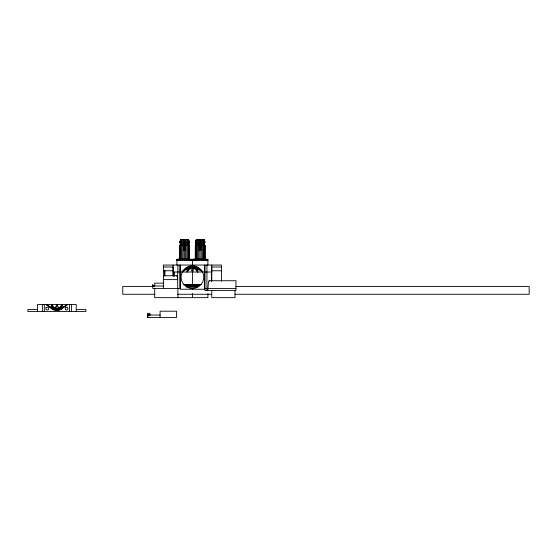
<?xml version="1.0" encoding="UTF-8"?>
<svg xmlns="http://www.w3.org/2000/svg" width="557" height="557" viewBox="0 0 557 557"><rect width="100%" height="100%" fill="white"/><g stroke="black" fill="none" stroke-linecap="round" stroke-linejoin="round"><path stroke-width="0.84" d="M174.557 276.133L174.557 272.018M184.123 239.503L184.207 250.149L184.123 240.471M199.935 259.339L199.838 239.503L199.74 250.149L199.49 239.503L199.566 250.149L199.552 240.471M199.114 250.149L200.854 250.149L200.812 239.503M188.308 239.503L189.45 242.441L188.489 239.503L184.938 239.503L184.889 250.149L185.119 239.503M203.841 239.503L204.99 242.441L204.022 239.503L200.471 239.503L200.423 250.149L200.652 239.503M184.353 250.149L183.921 250.149L183.914 239.503M199.886 250.149L199.455 250.149L199.49 239.503M200.736 250.149L200.798 245.31M207.754 290.399L208.499 282.023A9.887 1.504 -90 0 1 209.627 281.055M211.472 281.285L211.771 266.984L221.449 266.984M164.364 275.847L164.844 270.758L164.844 275.847M183.156 242.441L183.448 239.503M198.689 242.441L198.981 239.503M51.557 304.526L53.061 307.951L52.685 309.497L51.46 308.724L51.557 304.526L56.877 310.528L61.075 309.497L67.522 304.526C61.611 309.636 52.142 309.636 46.238 304.526L51.216 307.401L52.685 309.497L56.877 310.528L62.203 304.526L62.3 308.724M187.096 272.018L192.423 266.016L197.742 272.018L197.846 267.826C192.2 263.287 185.996 268.244 181.777 272.018L203.068 272.018C197.157 266.907 187.688 266.907 181.777 272.018L186.755 269.142L188.231 267.047L188.6 268.592L187.096 272.018L186.999 267.826M182.014 242.441L182.536 239.503M197.547 242.441L198.069 239.503M181.046 242.441L181.763 239.503M196.579 242.441L197.296 239.503M181.185 239.503L180.322 242.441L180.322 259.339M195.904 245.303L195.806 242.441L196.718 239.503M180.698 240.241L179.786 242.441L180.753 239.503L184.304 239.503L184.402 259.339M196.231 240.241L195.319 242.441L196.287 239.503L199.838 239.503M179.786 242.441L180.837 239.503M195.319 242.441L196.37 239.503M62.203 304.526L59.738 310.068M189.561 266.483L188.6 268.592L190.974 266.135L190.501 268.258L192.423 272.018L194.344 268.258L193.871 266.135L196.238 268.592L197.742 272.018M67.522 304.526L62.544 307.401L61.075 309.497L60.699 307.951L58.325 310.409L58.798 308.286L56.877 304.526L54.955 308.286L55.428 310.409L53.061 307.951L54.022 310.068M199.678 284.599L196.614 287.245L188.231 287.245L185.161 284.599M46.238 304.526L50.367 307.763L51.216 307.401M198.083 269.142L198.933 268.787L203.068 272.018L198.083 269.142L196.614 267.047L196.238 268.592L195.277 266.483M183.371 240.471L184.221 240.471M184.938 239.503L185.119 240.471M198.905 240.471L199.754 240.471M200.471 239.503L200.652 240.471M179.897 242.441L183.935 242.441M184.889 242.441L189.345 242.441L188.635 240.241M195.43 242.441L199.476 242.441M200.443 242.441L204.879 242.441L203.932 239.503M188.969 242.441C188.607 249.23 189.617 243.026 188.482 240.972M195.806 242.441L196.001 245.303M203.416 239.503L204.503 242.441L204.503 245.303M183.942 245.303L179.786 245.303L179.73 259.339M180.364 245.303L180.266 242.441L180.468 245.303M189.345 245.303L189.345 259.339M199.476 245.303L195.319 245.303L195.263 259.339M189.45 245.303L184.91 245.303M200.443 245.303L204.99 245.303L204.99 259.339M185.321 250.149L183.58 250.149L183.525 247.733M177.857 259.102L191.385 259.339M193.39 259.102L206.919 259.339M177.244 259.339L177.244 260.307L176.889 259.339L177.056 260.307M192.179 259.339L192.597 259.339L192.597 260.307M176.889 259.339L207.886 259.339L207.9 265.048M176.889 260.307L207.9 260.307L207.531 259.339M163.396 266.984L173.067 266.984L173.366 276.321M163.396 270.758L173.366 270.758M211.472 270.758L221.449 270.758M173.067 272.018L180.517 272.018M204.036 272.018L211.771 272.018M163.396 275.75L177.091 275.75M163.396 279.614L177.683 279.614L177.391 276.265A3.955 0.599 -90 0 0 176.792 276.265M209.244 280.728L235.966 280.728L235.966 290.399L204.997 290.399L204.997 265.048M163.285 283.144L154.686 283.144L154.686 286.02L152.75 286.02L163.396 285.999M183.643 284.599L201.202 284.599M185.328 284.794L199.517 284.794M185.801 285.372L199.044 285.372M152.75 285.762L154.686 285.762M186.804 286.298L198.034 286.298M153.21 286.535L122.756 286.535L122.756 294.27L154.95 294.27M186.999 286.465L197.846 286.465M235.883 286.535L529.15 286.535L529.15 294.27L235.012 294.27M190.25 288.463L193.725 288.463M204.997 288.463L235.966 288.463M177.579 294.27L211.514 294.27M37.528 309.56L27.85 309.56L27.85 311.495L85.903 311.495L85.903 309.56L76.232 309.56M147.494 314.789L149.917 314.789M147.494 315.046L160.221 315.046M184.311 259.096L184.27 260.307M199.893 259.102L199.803 260.307M185.913 268.787L186.755 269.142M62.544 307.401L63.387 307.763M197.846 267.826L198.933 268.787M50.367 307.763L51.46 308.724M187.883 239.503L188.698 242.441M202.762 239.503L203.416 242.441M187.229 239.503L187.883 242.441M201.933 239.503L202.379 242.441M186.4 239.503L186.846 242.441M200.986 239.503L201.195 242.441M185.453 239.503L185.655 242.441M199.127 242.894L199.26 250.149M183.726 250.149L183.552 239.503M200.548 240.471L200.569 250.149M185.015 240.471L185.035 250.149M234.998 290.399L234.998 297.661L211.771 297.661L211.771 290.399M221.449 281.285L221.449 265.048L163.396 265.048L163.396 288.463M211.771 265.048L211.771 281.146M207.9 293.511L207.9 297.661L154.686 297.661L154.686 288.463M207.712 259.339L207.712 260.307M206.932 265.048L206.932 290.399M206.675 259.339L206.675 260.307M205.373 259.339L205.373 260.307M204.879 245.303L204.879 259.339M204.767 245.303L204.767 259.339M204.516 265.048L204.516 289.243L180.329 289.243L180.329 265.048M204.405 242.441L204.405 245.303M204.301 242.441L204.231 259.339M203.82 242.441L203.82 245.303M203.716 259.339L203.716 260.307M203.416 245.303L203.416 259.339M203.089 242.441L203.089 245.303M202.379 245.303L202.379 259.339M202.156 242.441L202.156 245.303M201.815 259.339L201.815 260.307M201.195 245.303L201.195 259.339M201.091 242.441L201.091 245.303M198.835 242.441L198.835 245.303M198.689 245.303L198.689 259.339M197.805 242.441L197.805 245.303M197.812 259.339L197.812 260.307M197.547 245.303L197.547 259.339M196.941 242.441L196.941 245.303M196.579 245.303L196.579 259.339M196.287 242.441L196.287 245.303M195.987 259.339L195.987 260.307M195.904 242.441L195.862 259.339M195.542 245.303L195.584 259.346M195.43 245.303L195.43 259.339M194.449 259.346L194.442 260.307M193.279 259.339L193.279 260.307M192.423 259.339L192.423 265.821M192.423 266.016L192.423 285.226M192.423 288.463L192.423 289.243M192.423 293.511L192.423 297.661M192.353 259.339L192.353 260.307L191.998 259.339M191.142 259.339L191.142 260.307M189.84 260.307L189.777 259.102M189.234 245.303L189.185 259.096M188.698 245.303L188.698 259.339M188.287 242.441L188.287 245.303M188.182 259.339L188.182 260.307M187.883 245.303L187.883 259.339M187.556 242.441L187.556 245.303M186.846 245.303L186.846 259.339M186.623 242.441L186.623 245.303M186.282 259.339L186.282 260.307M185.655 245.303L185.662 259.339M185.558 242.441L185.558 245.303M183.302 242.441L183.302 245.303M183.156 245.303L183.156 259.339M182.271 242.441L182.271 245.303M182.278 259.339L182.278 260.307M182.014 245.303L182.014 259.339M181.401 242.441L181.401 245.303M181.046 245.303L181.046 259.339M180.753 242.441L180.753 245.303M180.447 259.339L180.447 260.307M180.008 245.303L180.05 259.339M179.897 245.303L179.897 259.339M179.841 265.048L179.841 288.463L152.75 288.463L152.75 284.279M178.901 260.307L178.818 259.339M177.906 265.048L177.906 272.018M177.906 288.463L177.906 297.661M177.746 259.339L177.746 260.307M177.683 272.018L177.683 288.463M176.938 260.307L176.938 265.048M173.067 265.048L173.067 275.785M160.075 317.497L160.075 311.203L176.52 311.203L176.52 317.497L147.494 317.497L147.494 313.306L149.917 313.306L150.007 315.046L149.429 314.789M147.981 315.046L147.981 317.497M76.232 311.495L76.232 304.526L37.528 304.526L37.528 311.495M71.393 304.526L71.393 311.495M69.458 304.526L69.458 311.495M56.877 304.526L56.877 310.528M44.302 304.526L44.302 311.495M42.367 304.526L42.367 311.495M45.953 307.68L45.953 309.504L47.679 310.068L48.452 309.504L48.452 307.68L47.679 307.123L45.953 307.68M65.301 307.68L65.301 309.504L66.074 310.068L67.808 309.504L67.808 307.68L67.035 307.123L65.301 307.68M186.762 286.952A11.321 11.321 0 0 0 203.744 277.142A11.321 11.321 0 0 0 186.762 267.339A11.321 11.321 0 0 0 186.762 286.952"/></g></svg>
